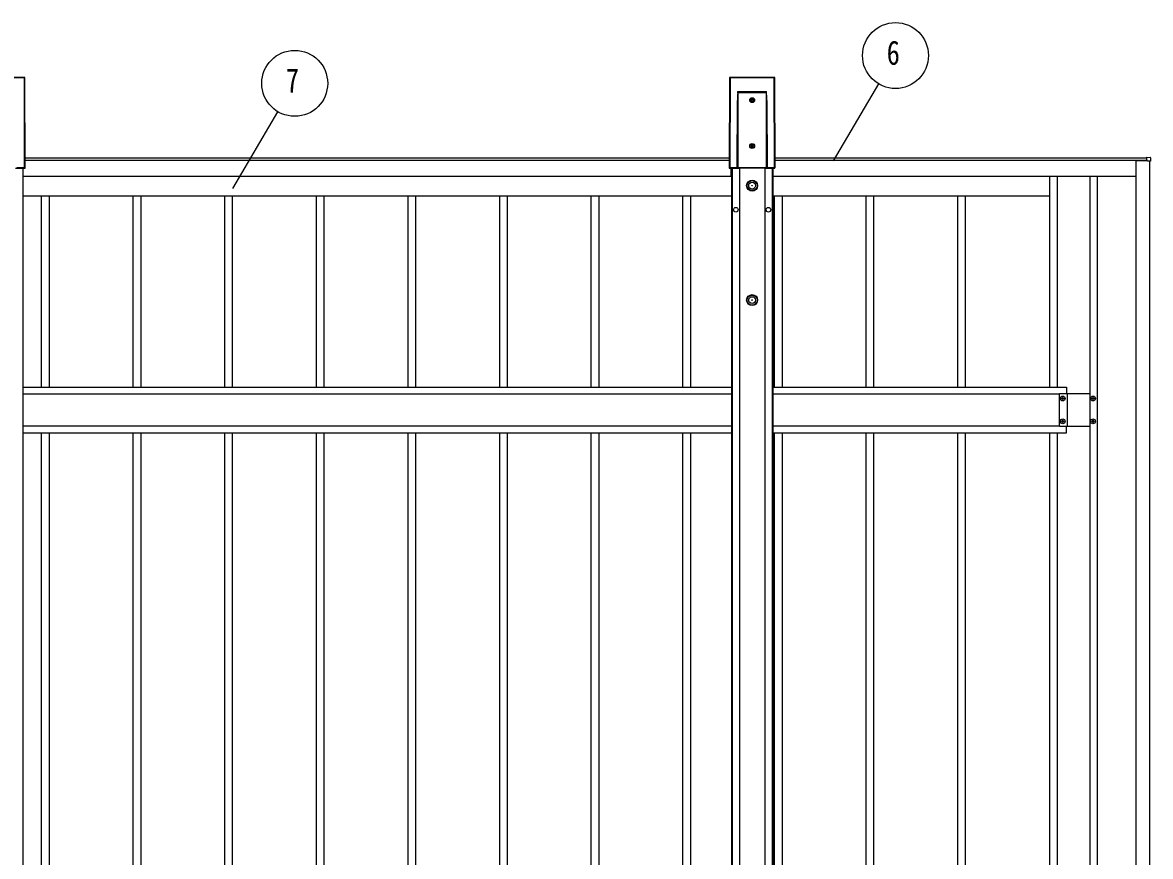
# Model space of a CAD drawing. Units: millimetres, scale not verified. Extents: x -10512 to 10512, y -7425 to 7425.
# Drawn here: x -413 to 2049, y 366 to 2186 of the extents above; entities that cross this region are included whole.
import ezdxf
from ezdxf.enums import TextEntityAlignment as Align

# ---------------------------------------------------------------- set-up
doc = ezdxf.new("R2010")
doc.units = ezdxf.units.MM
doc.header["$LTSCALE"] = 30
doc.layers.add('0-5_YKK_A1', color=4, linetype='Continuous')
doc.layers.add('0-6_YKK_D', color=6, linetype='Continuous')
doc.styles.add('ＭＳ ゴシック', font='')
doc.styles.get('ＭＳ ゴシック').set_extended_font_data('MS Gothic')

msp = doc.modelspace()

# ---------------------------------------------------------------- linework, layer by layer
at = {"layer": '0-5_YKK_A1'}
for p, q in [((-408.7, 2066.41), (-506.21, 2066.41)), ((-408.7, 2066.41), (-506.21, 2066.41)), ((-505.73, 2065.93), (-409.17, 2065.93)), ((-409.17, 2065.4), (-505.73, 2065.4)), ((-409.17, 2065.93), (-408.7, 2066.41)), ((-409.17, 2065.93), (-409.17, 2065.4)), ((-408.55, 1869.22), (-409.17, 2065.4)), ((-408.7, 2066.41), (-408.7, 2066.41)), ((-408.2, 2065.91), (-408.68, 2065.43)), ((-408.68, 2065.43), (-408.05, 1869.25)), ((-407.56, 1868.77), (-408.2, 2065.91)), ((-407.56, 1868.77), (-408.2, 2065.91)), ((-408.2, 2065.91), (-408.2, 2065.91)), ((1130.29, 2065.91), (1129.66, 1868.77)), ((1130.15, 1869.25), (1130.77, 2065.43)), ((1130.3, 2065.91), (1130.29, 2065.91)), ((1130.77, 2065.43), (1130.3, 2065.91)), ((1131.27, 2065.4), (1130.64, 1869.22)), ((1228.3, 2066.41), (1130.79, 2066.41)), ((1130.79, 2066.41), (1131.27, 2065.93)), ((1228.3, 2066.41), (1130.79, 2066.41)), ((1130.79, 2066.41), (1130.79, 2066.41)), ((1131.27, 2065.93), (1227.83, 2065.93)), ((1131.27, 2065.93), (1131.27, 2065.4)), ((1227.83, 2065.4), (1131.27, 2065.4)), ((1227.83, 2065.93), (1228.3, 2066.41)), ((1227.83, 2065.93), (1227.83, 2065.4)), ((1228.45, 1869.22), (1227.83, 2065.4)), ((1228.3, 2066.41), (1228.3, 2066.41)), ((1228.8, 2065.91), (1228.32, 2065.43)), ((1228.32, 2065.43), (1228.95, 1869.25)), ((1229.44, 1868.77), (1228.8, 2065.91)), ((1229.44, 1868.77), (1228.8, 2065.91)), ((1228.8, 2065.91), (1228.8, 2065.91)), ((1148.49, 2035.32), (1210.61, 2035.32)), ((1210.61, 2032.71), (1148.49, 2032.71)), ((1148.49, 2032.71), (1148.49, 1869.78)), ((1180.03, 2018.18), (1180.03, 2019.14)), ((1210.61, 1869.78), (1210.61, 2032.71)), ((1147.02, 1869.33), (1147.49, 2016.11)), ((1147.99, 2016.09), (1147.52, 1869.3)), ((1147.99, 1869.78), (1147.99, 2016.09)), ((1211.11, 2016.09), (1211.11, 1869.78)), ((1211.58, 1869.3), (1211.11, 2016.09)), ((1211.61, 2016.11), (1212.08, 1869.33)), ((1180.03, 1918.18), (1180.03, 1919.14)), ((-407.63, 1890.58), (1129.73, 1890.58)), ((-407.62, 1885.58), (1129.72, 1885.58)), ((-407.62, 1885.56), (1129.72, 1885.56)), ((1229.37, 1890.58), (2041.05, 1890.58)), ((1229.38, 1885.58), (2041.05, 1885.58)), ((1229.38, 1885.56), (2039.05, 1885.56)), ((2017.55, -1226.33), (2017.55, 1885.09)), ((2017.55, 1885.09), (2042.55, 1885.09)), ((2039.05, 1885.56), (2039.05, 1885.09)), ((2041.05, 1892.1), (2048.58, 1891.64)), ((2041.05, 1891.6), (2041.05, 1892.1)), ((2041.05, 1885.7), (2041.05, 1891.6)), ((2042.05, 1885.09), (2042.05, 1885.4)), ((2042.55, 1883.9), (2042.55, 1885.1)), ((2042.87, 1883.9), (2042.55, 1883.9)), ((2048.58, 1883.9), (2042.87, 1883.9)), ((2047.55, -1225.13), (2047.55, 1883.9)), ((-428.7, 1868.27), (-408.06, 1868.27)), ((-428.7, 1868.27), (-408.06, 1868.27)), ((-408.55, 1868.75), (-425.86, 1868.75)), ((-424.93, 1869.22), (-408.55, 1869.22)), ((-412.45, 1868.27), (-412.45, -824.85)), ((-412.45, 1865.59), (-411.45, 1865.59)), ((-412.45, 1850.58), (1133.55, 1850.58)), ((-411.45, 1850.59), (-411.45, 1868.27)), ((-411.45, 1850.58), (-411.45, 1868.27)), ((-408.55, 1868.75), (-408.55, 1869.22)), ((-408.06, 1868.27), (-408.55, 1868.75)), ((-408.06, 1868.27), (-408.06, 1868.27)), ((-408.05, 1869.25), (-407.56, 1868.77)), ((-407.56, 1868.77), (-407.56, 1868.77)), ((1129.66, 1868.77), (1129.66, 1868.77)), ((1130.64, 1868.75), (1130.16, 1868.27)), ((1130.16, 1868.27), (1150.92, 1868.27)), ((1130.16, 1868.27), (1150.92, 1868.27)), ((1130.16, 1868.27), (1130.16, 1868.27)), ((1130.64, 1869.22), (1147.03, 1869.22)), ((1130.64, 1869.22), (1130.64, 1868.75)), ((1147.96, 1868.75), (1130.64, 1868.75)), ((1133.55, 1850.58), (1133.55, 1868.27)), ((1133.55, 1865.59), (1134.55, 1865.59)), ((1134.55, 1868.27), (1134.55, -824.85)), ((1135.75, 1868.27), (1135.75, -824.85)), ((1147.52, 1869.3), (1147.99, 1869.78)), ((1148.49, 1869.28), (1147.96, 1868.75)), ((1148.49, 1869.78), (1210.61, 1869.78)), ((1148.49, 1869.78), (1148.49, 1869.28)), ((1210.61, 1869.28), (1148.49, 1869.28)), ((1150.92, 1868.27), (1151.17, 1869.15)), ((1151.17, 1869.15), (1208.05, 1869.15)), ((1152.05, 1869.15), (1152.05, -706.68)), ((1207.05, 1869.15), (1207.05, -706.68)), ((1208.05, 1869.15), (1208.3, 1868.27)), ((1208.3, 1868.27), (1228.94, 1868.27)), ((1208.3, 1868.27), (1228.94, 1868.27)), ((1210.61, 1869.78), (1210.61, 1869.28)), ((1211.14, 1868.75), (1210.61, 1869.28)), ((1211.11, 1869.78), (1211.58, 1869.3)), ((1228.45, 1868.75), (1211.14, 1868.75)), ((1212.07, 1869.22), (1228.45, 1869.22)), ((1223.35, 1868.27), (1223.35, -824.85)), ((1224.55, 1868.27), (1224.55, -824.85)), ((1224.55, 1865.59), (1225.55, 1865.59)), ((1225.55, 1850.58), (1225.55, 1868.27)), ((1225.55, 1850.58), (2017.55, 1850.58)), ((1228.45, 1868.75), (1228.45, 1869.22)), ((1228.94, 1868.27), (1228.45, 1868.75)), ((1228.94, 1868.27), (1228.94, 1868.27)), ((1228.95, 1869.25), (1229.44, 1868.77)), ((1229.44, 1868.77), (1229.44, 1868.77)), ((1828.55, 1850.58), (1828.55, 1390.59)), ((1845.55, 1850.58), (1845.55, 1390.59)), ((1916.55, 1850.58), (1916.55, -1191.83)), ((1932.55, 1850.58), (1932.55, -1191.83)), ((-412.45, 1807.59), (-356.35, 1807.59)), ((-371.45, 1390.59), (-371.45, 1807.59)), ((-371.45, 1807.59), (-156.35, 1807.59)), ((-354.45, 1390.59), (-354.45, 1807.59)), ((-171.45, 1390.59), (-171.45, 1807.59)), ((-171.45, 1807.59), (43.65, 1807.59)), ((-154.45, 1390.59), (-154.45, 1807.59)), ((28.55, 1390.59), (28.55, 1807.59)), ((28.55, 1807.59), (243.65, 1807.59)), ((45.55, 1390.59), (45.55, 1807.59)), ((228.55, 1390.59), (228.55, 1807.59)), ((228.55, 1807.59), (443.65, 1807.59)), ((245.55, 1390.59), (245.55, 1807.59)), ((428.55, 1390.59), (428.55, 1807.59)), ((428.55, 1807.59), (643.65, 1807.59)), ((445.55, 1390.59), (445.55, 1807.59)), ((628.55, 1390.59), (628.55, 1807.59)), ((628.55, 1807.59), (843.65, 1807.59)), ((645.55, 1390.59), (645.55, 1807.59)), ((828.55, 1390.59), (828.55, 1807.59)), ((828.55, 1807.59), (1043.65, 1807.59)), ((845.55, 1390.59), (845.55, 1807.59)), ((1028.55, 1390.59), (1028.55, 1807.59)), ((1028.55, 1807.59), (1134.55, 1807.59)), ((1045.55, 1390.59), (1045.55, 1807.59)), ((1224.55, 1807.59), (1243.65, 1807.59)), ((1228.55, 1390.59), (1228.55, 1807.59)), ((1228.55, 1807.59), (1443.65, 1807.59)), ((1245.55, 1390.59), (1245.55, 1807.59)), ((1428.55, 1390.59), (1428.55, 1807.59)), ((1428.55, 1807.59), (1643.65, 1807.59)), ((1445.55, 1390.59), (1445.55, 1807.59)), ((1628.55, 1390.59), (1628.55, 1807.59)), ((1628.55, 1807.59), (1828.55, 1807.59)), ((1645.55, 1390.59), (1645.55, 1807.59)), ((-412.45, 1390.59), (1134.55, 1390.59)), ((-412.45, 1375.59), (1134.55, 1375.59)), ((1224.55, 1375.59), (1850.55, 1375.59)), ((1850.55, 1305.09), (1850.55, 1376.09)), ((1850.55, 1376.09), (1916.55, 1376.09)), ((1857.07, 1367.03), (1857.07, 1367.99)), ((1868.05, 1305.09), (1868.05, 1376.09)), ((1923.07, 1367.03), (1923.07, 1367.99)), ((-412.45, 1305.59), (1134.55, 1305.59)), ((1224.55, 1305.59), (1850.55, 1305.59)), ((1850.55, 1305.09), (1916.55, 1305.09)), ((1857.07, 1317.03), (1857.07, 1317.99)), ((1865.55, 1290.59), (1865.55, 1305.09)), ((1923.07, 1317.03), (1923.07, 1317.99)), ((-412.45, 1290.59), (1134.55, 1290.59)), ((-371.45, -631.83), (-371.45, 1290.59)), ((-354.45, -631.83), (-354.45, 1290.59)), ((-171.45, -631.83), (-171.45, 1290.59)), ((-154.45, -631.83), (-154.45, 1290.59)), ((28.55, -631.83), (28.55, 1290.59)), ((45.55, -631.83), (45.55, 1290.59)), ((228.55, -631.83), (228.55, 1290.59)), ((245.55, -631.83), (245.55, 1290.59)), ((428.55, -631.83), (428.55, 1290.59)), ((445.55, -631.83), (445.55, 1290.59)), ((628.55, -631.83), (628.55, 1290.59)), ((645.55, -631.83), (645.55, 1290.59)), ((828.55, -631.83), (828.55, 1290.59)), ((845.55, -631.83), (845.55, 1290.59)), ((1028.55, -631.83), (1028.55, 1290.59)), ((1045.55, -631.83), (1045.55, 1290.59)), ((1224.55, 1290.59), (1865.55, 1290.59)), ((1228.55, -631.83), (1228.55, 1290.59)), ((1245.55, -631.83), (1245.55, 1290.59)), ((1428.55, -631.83), (1428.55, 1290.59)), ((1445.55, -631.83), (1445.55, 1290.59)), ((1628.55, -631.83), (1628.55, 1290.59)), ((1645.55, -631.83), (1645.55, 1290.59)), ((1828.55, 1290.59), (1828.55, -631.83)), ((1845.55, 1290.59), (1845.55, -631.83))]:
    msp.add_line(p, q, dxfattribs=at)
for points in [[(1130.3, 2065.91), (1129.66, 1868.77), (1130.15, 1869.25)], [(1148.13, 2032.73), (1148.4, 2034.71), (1148.49, 2035.28), (1148.49, 2035.32)], [(1148.49, 2032.71), (1148.47, 2032.71), (1148.44, 2032.71), (1148.42, 2032.71), (1148.4, 2032.71), (1148.37, 2032.71), (1148.35, 2032.71), (1148.33, 2032.71), (1148.31, 2032.71)], [(1180.03, 2019.14), (1179.07, 2019.14), (1179.07, 2018.18)], [(1210.79, 2032.71), (1210.65, 2034.7), (1210.61, 2035.28), (1210.61, 2035.32)], [(1210.61, 2032.71), (1210.63, 2032.71), (1210.66, 2032.71), (1210.68, 2032.71), (1210.7, 2032.71), (1210.72, 2032.71), (1210.75, 2032.71), (1210.77, 2032.71), (1210.79, 2032.71)], [(1178.11, 2017.22), (1177.15, 2017.22), (1177.15, 2016.26), (1178.11, 2016.26)], [(1179.07, 2015.3), (1179.07, 2014.34), (1180.03, 2014.34), (1180.03, 2015.3)], [(1180.99, 2016.26), (1181.95, 2016.26), (1181.95, 2017.22), (1180.99, 2017.22)], [(1178.11, 1917.22), (1177.15, 1917.22), (1177.15, 1916.26), (1178.11, 1916.26)], [(1180.03, 1919.14), (1179.07, 1919.14), (1179.07, 1918.18)], [(1179.07, 1915.3), (1179.07, 1914.34), (1180.03, 1914.34), (1180.03, 1915.3)], [(1180.99, 1916.26), (1181.95, 1916.26), (1181.95, 1917.22), (1180.99, 1917.22)], [(2042.25, 1885.4), (2041.05, 1885.4), (2041.05, 1885.7)], [(2049.05, 1891.14), (2049.05, 1883.9), (2048.58, 1883.9)], [(1148.49, 1869.78), (1148.4, 1869.78), (1148.31, 1869.78), (1148.22, 1869.78), (1148.15, 1869.78), (1148.08, 1869.78), (1148.04, 1869.78), (1148, 1869.78), (1147.99, 1869.78)], [(1210.61, 1869.78), (1210.7, 1869.78), (1210.79, 1869.78), (1210.88, 1869.78), (1210.95, 1869.78), (1211.01, 1869.78), (1211.06, 1869.78), (1211.09, 1869.78), (1211.11, 1869.78)], [(1224.55, 1390.59), (1865.55, 1390.59), (1865.55, 1376.09)], [(1856.11, 1365.11), (1855.15, 1365.11), (1855.15, 1366.07), (1856.11, 1366.07)], [(1857.07, 1367.99), (1858.03, 1367.99), (1858.03, 1367.03)], [(1858.03, 1364.15), (1858.03, 1363.19), (1857.07, 1363.19), (1857.07, 1364.15)], [(1858.99, 1366.07), (1859.95, 1366.07), (1859.95, 1365.11), (1858.99, 1365.11)], [(1922.11, 1365.11), (1921.15, 1365.11), (1921.15, 1366.07), (1922.11, 1366.07)], [(1923.07, 1367.99), (1924.03, 1367.99), (1924.03, 1367.03)], [(1924.03, 1364.15), (1924.03, 1363.19), (1923.07, 1363.19), (1923.07, 1364.15)], [(1924.99, 1366.07), (1925.95, 1366.07), (1925.95, 1365.11), (1924.99, 1365.11)], [(1856.11, 1315.11), (1855.15, 1315.11), (1855.15, 1316.07), (1856.11, 1316.07)], [(1857.07, 1317.99), (1858.03, 1317.99), (1858.03, 1317.03)], [(1858.03, 1314.15), (1858.03, 1313.19), (1857.07, 1313.19), (1857.07, 1314.15)], [(1858.99, 1316.07), (1859.95, 1316.07), (1859.95, 1315.11), (1858.99, 1315.11)], [(1922.11, 1315.11), (1921.15, 1315.11), (1921.15, 1316.07), (1922.11, 1316.07)], [(1923.07, 1317.99), (1924.03, 1317.99), (1924.03, 1317.03)], [(1924.03, 1314.15), (1924.03, 1313.19), (1923.07, 1313.19), (1923.07, 1314.15)], [(1924.99, 1316.07), (1925.95, 1316.07), (1925.95, 1315.11), (1924.99, 1315.11)]]:
    msp.add_lwpolyline(points, dxfattribs=at)
for centre, radius in [((1179.55, 2016.74), 5.3), ((1179.55, 2016.74), 3), ((1179.55, 1916.74), 5.3), ((1179.55, 1916.74), 3), ((1179.61, 1830.24), 12), ((1179.61, 1830.24), 10.88), ((1179.61, 1830.24), 7.48), ((1179.61, 1830.24), 0.5), ((1144.05, 1777.59), 5), ((1215.05, 1777.59), 5), ((1179.61, 1580.24), 12), ((1179.61, 1580.24), 10.88), ((1179.61, 1580.24), 7.48), ((1179.61, 1580.24), 0.5), ((1857.55, 1365.59), 5.3), ((1923.55, 1365.59), 5.3), ((1857.55, 1315.59), 5.3), ((1923.55, 1315.59), 5.3)]:
    msp.add_circle(centre, radius, dxfattribs=at)
for centre, radius, start, end in [((-409.18, 2065.43), 0.501, 0.24971, 89.75029), ((-409.07, 2068.16), 2.76, 267.8048, 278.19817), ((-408.7, 2065.91), 0.5, 0.18366, 90), ((-408.7, 2065.9), 0.501, 0.24971, 89.75029), ((1130.79, 2065.91), 0.5, 90, 179.81634), ((1130.8, 2065.9), 0.501, 90.24971, 179.75029), ((1131.28, 2065.43), 0.501, 90.24971, 179.75029), ((1131.17, 2068.16), 2.76, 261.80183, 272.1952), ((1227.82, 2065.43), 0.501, 0.24971, 89.75029), ((1227.93, 2068.16), 2.76, 267.8048, 278.19817), ((1228.3, 2065.91), 0.5, 0.18366, 90), ((1228.3, 2065.9), 0.501, 0.24971, 89.75029), ((1146.92, 2023.73), 9.09, 81.20266, 82.35702), ((1589.87, 2002.74), 442.57, 175.77814, 176.1178), ((911.87, 1991.74), 301.89, 7.80423, 8.30085), ((1212.18, 2023.73), 9.09, 97.64298, 98.79734), ((1147.6, 2013.36), 2.76, 81.80183, 92.1952), ((1178.11, 2018.18), 0.96, 270, 0), ((1178.11, 2015.3), 0.96, 0, 90), ((1180.99, 2018.18), 0.96, 180, 270), ((1180.99, 2015.3), 0.96, 90, 180), ((1211.5, 2013.36), 2.76, 87.8048, 98.19817), ((1178.11, 1918.18), 0.96, 270, 0), ((1178.11, 1915.3), 0.96, 0, 90), ((1180.99, 1918.18), 0.96, 180, 270), ((1180.99, 1915.3), 0.96, 90, 180), ((2042.25, 1885.1), 0.3, 0, 90), ((2048.55, 1891.14), 0.5, 0, 86.5), ((-408.44, 1871.98), 2.76, 267.8048, 278.19817), ((-408.55, 1869.25), 0.501, 270.24971, 359.75029), ((-408.07, 1868.77), 0.501, 270.24971, 359.75029), ((-408.06, 1868.77), 0.5, 270, 0.18366), ((1130.16, 1868.77), 0.5, 179.81634, 270), ((1130.17, 1868.77), 0.501, 180.24971, 269.75029), ((1130.54, 1871.98), 2.76, 261.80183, 272.1952), ((1130.65, 1869.25), 0.501, 180.24971, 269.75029), ((1147.13, 1866.57), 2.76, 81.80183, 92.1952), ((1147.43, 1866.46), 2.79, 88.18282, 98.39155), ((1148.49, 1869.78), 0.501, 180.24971, 269.75029), ((1210.61, 1869.78), 0.501, 270.24971, 359.75029), ((1211.97, 1866.57), 2.76, 87.8048, 98.19817), ((1211.67, 1866.46), 2.79, 81.60845, 91.81718), ((1228.56, 1871.98), 2.76, 267.8048, 278.19817), ((1228.45, 1869.25), 0.501, 270.24971, 359.75029), ((1228.93, 1868.77), 0.501, 270.24971, 359.75029), ((1228.94, 1868.77), 0.5, 270, 0.18366), ((1856.11, 1367.03), 0.96, 270, 0), ((1856.11, 1364.15), 0.96, 0, 90), ((1858.99, 1367.03), 0.96, 180, 270), ((1858.99, 1364.15), 0.96, 90, 180), ((1922.11, 1367.03), 0.96, 270, 0), ((1922.11, 1364.15), 0.96, 0, 90), ((1924.99, 1367.03), 0.96, 180, 270), ((1924.99, 1364.15), 0.96, 90, 180), ((1856.11, 1317.03), 0.96, 270, 0), ((1856.11, 1314.15), 0.96, 0, 90), ((1858.99, 1317.03), 0.96, 180, 270), ((1858.99, 1314.15), 0.96, 90, 180), ((1922.11, 1317.03), 0.96, 270, 0), ((1922.11, 1314.15), 0.96, 0, 90), ((1924.99, 1317.03), 0.96, 180, 270), ((1924.99, 1314.15), 0.96, 90, 180)]:
    msp.add_arc(centre, radius, start, end, dxfattribs=at)
for centre, major_axis, ratio, start_param, end_param in [((1148.49, 2014.95), (0, -19.08), 0.052413, 3.5123474, 4.6513024), ((1148.49, 2014.92), (0, -19.08), 0.026207, 3.5123474, 4.6513024), ((1151.58, 2032.71), (0, -50), 0.061774, 4.6600291, 4.7123946), ((1207.52, 2032.71), (0, -50), 0.061774, 1.5707907, 1.6231562), ((1210.61, 2014.92), (0, -19.08), 0.026207, 1.6318829, 2.7708379), ((1210.61, 2014.95), (0, -19.08), 0.052413, 1.6318829, 2.7708379), ((1148.02, 1869.33), (-0.543, -0.848), 0.992387, 5.2824884, 5.3922079), ((1147.96, 1869.25), (0.941, -0.042), 0.529688, 3.2789358, 4.7362857), ((1148.02, 1869.31), (-0.293, -0.417), 0.981557, 5.3232786, 5.4329981), ((1147.96, 1869.25), (0.185, -0.478), 0.839234, 4.3937254, 5.8510754), ((1211.14, 1869.25), (-0.185, -0.478), 0.839234, 0.4321099, 1.8894599), ((1211.14, 1869.25), (0.941, 0.042), 0.529688, 4.6884922, 6.1458421), ((1211.08, 1869.31), (0.293, -0.417), 0.981557, 0.8501872, 0.9599067), ((1211.08, 1869.33), (0.543, -0.848), 0.992387, 0.8909775, 1.0006969)]:
    msp.add_ellipse(centre, major_axis=major_axis, ratio=ratio, start_param=start_param, end_param=end_param, dxfattribs=at)
at = {"layer": '0-6_YKK_D'}
for p, q in [((1357.29, 1884.5), (1455.99, 2052.12)), ((45.76, 1823.82), (144.46, 1991.45))]:
    msp.add_line(p, q, dxfattribs=at)
for centre in [(1492.52, 2114.17), (180.99, 2053.49)]:
    msp.add_circle(centre, 72, dxfattribs=at)

# ---------------------------------------------------------------- texts
at = {"layer": '0-6_YKK_D', "style": 'ＭＳ ゴシック', "width": 0.8}
for s, p in [('6', (1473.32, 2078.17)), ('7', (161.79, 2017.49))]:
    msp.add_text(s, height=52.79, dxfattribs=at).set_placement(p, align=Align.BOTTOM_LEFT)

doc.saveas('drawing.dxf')
